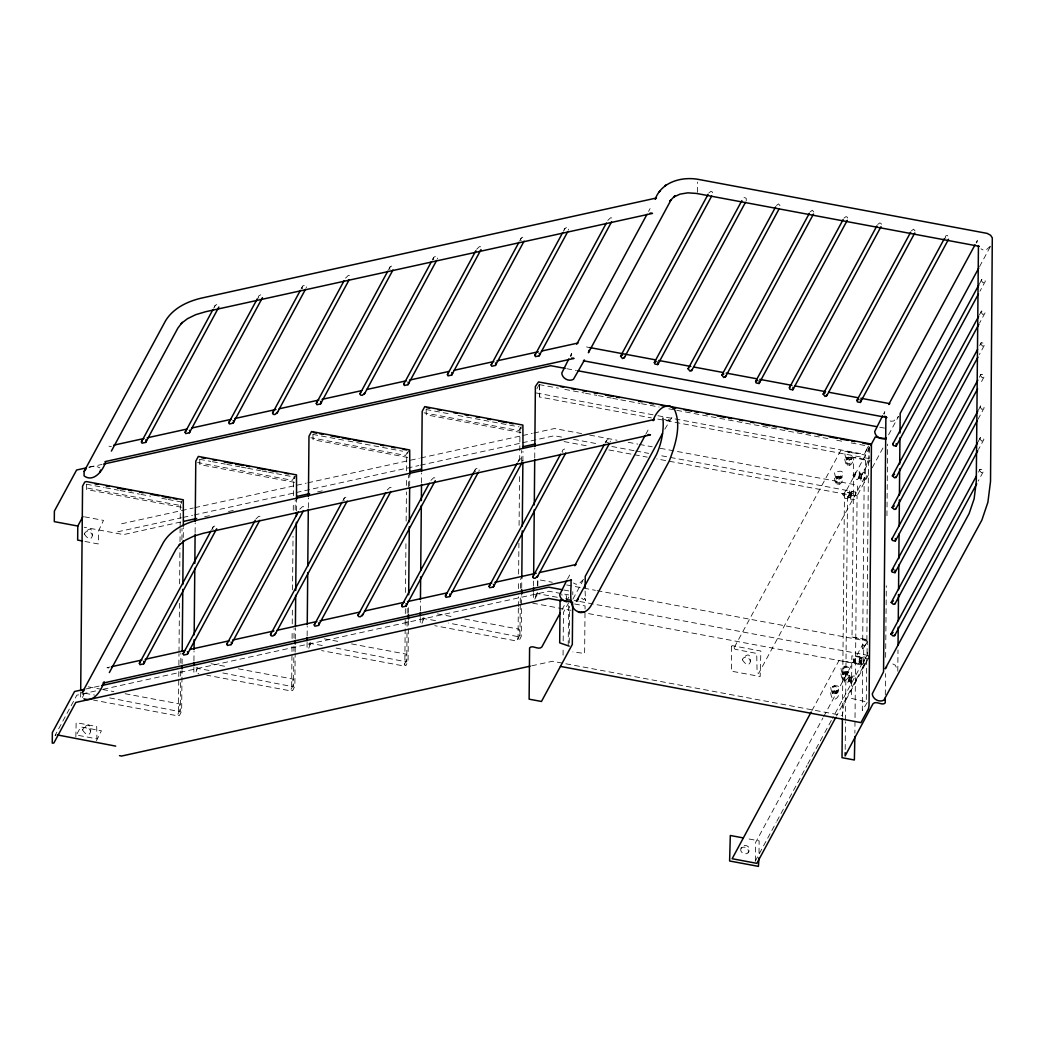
<?xml version="1.0" encoding="UTF-8"?>
<svg xmlns="http://www.w3.org/2000/svg" width="1045" height="1045" viewBox="0 0 1045 1045"><rect width="100%" height="100%" fill="white"/><g stroke="black" fill="none" stroke-linecap="round" stroke-linejoin="round"><path stroke-width="0.75" stroke-dasharray="5 3.75" d="M75.841 736.908L76.141 722.657L96.715 726.51L96.924 738.867L76.337 735.014L80.831 726.928L101.417 730.782L96.427 740.748M80.674 692.169L80.635 697.028L81.667 697.224L83.587 693.658M82.49 729.893C93.371 746.156 93.593 713.448 82.49 729.893C83.809 725.256 90.392 727.66 90.562 731.644M84.292 533.969C95.173 550.232 95.395 517.523 84.292 533.969C85.612 529.332 92.195 531.735 92.365 535.719M86.539 484.671L86.657 489.53L181.347 507.243L181.569 501.43M178.826 671.504L178.421 715.316L179.453 715.511L181.66 711.083L182.026 670.511M178.878 665.012L178.982 653.661M178.995 652.041L179.466 601.737M179.622 583.894L179.949 548.194M180.014 541.702L180.132 528.718M180.145 527.098L180.354 504.382L182.287 500.816M180.615 682.542L180.341 711.749L107.413 697.459M180.667 676.05L180.733 669.558M180.798 663.079L180.876 653.334M181.921 539.756L182.026 528.404M182.091 664.019L182.157 657.54M183.254 537.47L183.345 527.725M193.887 667.259L193.834 672.131L194.866 672.314L197.322 668.395L210.986 670.746M193.939 660.767L194.03 651.035M195.115 532.584L195.206 522.853M199.752 459.774L199.856 464.62L294.559 482.333L294.768 476.533M292.025 646.607L291.62 690.405L292.652 690.601L294.86 686.173L295.16 653.726M292.091 638.495L292.169 630.37M292.234 623.891L292.365 609.287M292.548 589.811L293.031 536.268M293.279 510.3L293.345 502.188M293.41 495.696L293.554 479.472L295.487 475.906M293.815 657.645L293.54 686.839L222.219 672.849M293.88 651.153L293.932 644.66M293.998 638.168L294.089 628.437M295.173 509.986L295.265 500.255M295.173 652.106L295.239 645.614M295.291 639.122L295.395 627.758M296.466 510.94L296.571 499.575M307.086 642.348L307.034 647.221L308.066 647.417L310.522 643.485L322.578 645.549M307.139 635.869L307.23 626.125M308.327 507.674L308.406 497.942M312.951 434.864L313.056 439.723L407.759 457.423M405.238 620.077L404.82 665.508L405.852 665.704L408.059 661.276L408.438 620.704M405.303 613.585L405.342 608.712M405.486 592.489L405.969 540.565M406.152 521.102L406.414 491.895M406.479 485.402L406.557 477.291M406.609 470.799L406.766 454.575L408.686 451.009M407.014 632.734L406.753 661.942L335.419 647.952M407.08 626.242L407.132 619.75M407.197 613.258L407.236 608.399M408.36 486.696L408.464 475.344M408.504 612.592L408.556 607.72M409.679 486.029L409.784 474.678M420.286 617.451L420.234 622.311L421.266 622.506L423.721 618.575L435.778 620.639M420.338 610.959L420.43 601.228M421.527 482.777L421.618 473.045M426.151 409.953L426.269 414.813L520.959 432.525L521.168 426.713M518.32 608.151L518.02 640.598L519.052 640.794L521.259 636.366L521.638 595.807M518.333 606.531L518.424 596.786M518.503 588.675L518.568 580.563M518.634 574.071L518.921 543.243M519.078 525.4L519.561 473.476M519.678 460.492L519.757 452.38M519.77 450.761L519.966 429.665L521.886 426.099M520.253 604.585L519.953 637.032L448.618 623.042M520.266 602.965L520.332 594.853M520.397 588.361L520.488 578.616M521.559 461.799L521.664 450.434M521.716 587.682L521.795 577.95M522.879 461.132L522.97 451.388M533.486 592.541L533.446 597.413L534.465 597.609L536.398 594.043L537.744 593.638L557.821 597.387M533.551 586.049L533.603 579.557M534.726 457.867L534.818 448.135M537.509 585.945L537.718 579.988M539.351 385.056L539.403 396.943L651.388 417.882M537.822 585.827L537.875 579.57L552.283 582.261M539.677 384.26L539.403 396.943M563.059 655.137L563.137 647.221M563.19 640.885L563.451 612.37L568.598 602.86M566.547 600.183L566.586 595.807L561.113 594.775M568.206 645.601L568.584 604.193M569.238 642.975L569.577 606.283M572.778 594.696L572.804 591.679M585.096 591.026L585.527 600.483L584.704 598.262L585.931 601.136L581.569 598.171M697.368 192.254L697.459 182.039M742.316 659.761C753.197 676.037 753.406 643.328 742.316 659.761C743.635 655.137 750.219 657.54 750.388 661.524M741.062 848.2C738.802 853.373 747.854 856.273 749.121 850.983C751.381 845.81 742.329 842.91 741.062 848.2C744.066 845.261 749.918 848.631 748.155 852.772M755.339 860.858L755.639 842.427L822.911 718.019M759.023 853.177L759.127 840.872L746.326 838.482M842.401 716.988L844.451 494.011L869.897 446.933M845.196 749.422L845.444 721.755M845.47 720.123L847.56 492.26L857.083 495.578L854.888 733.211M867.036 642.531C856.299 657.488 868.369 643.629 866.122 640.023L852.015 637.058L853.687 457.266L870.145 460.349C859.748 477.552 866.2 467.389 867.768 460.558L853.66 457.592M862.621 648.867L864.28 469.388M866.854 640.494L868.499 461.015M868.931 446.685L868.983 458.572L869.244 447.456M867.35 652.145L867.324 655.267L862.19 664.777L866.971 654.627L867.298 641.617M885.298 694.794L885.494 673.633M885.637 657.357L886.304 585.749M886.944 515.76L887.61 444.138M897.799 671.177L897.995 649.977M852.015 637.058L866.997 639.54M850.97 496.532C849.546 499.745 847.09 496.231 849.141 493.41M850.891 496.675L852.132 492.992L849.023 492.979M858.964 477.042L859.382 473.738M859.369 475.253L859.421 474.391M851.087 681.196L851.218 680.282M859.63 658.912L859.16 661.563M861.838 659.526C863.274 663.092 857.618 664.646 859.134 661.407M197.845 667.193L195.572 673.111L198.785 673.711M308.771 648.2L311.044 642.283M421.971 623.29L424.244 617.373M537.443 592.476L534.335 599.098M848.919 495.199L849.076 494.272M850.957 495.826L851.113 494.886M848.88 680.582C847.495 677.029 853.047 675.449 851.584 678.688M851.152 680.334L851.832 677.878M859.343 660.649C857.841 657.292 863.81 657.031 861.864 659.669M861.433 661.315L861.589 660.388M842.936 667.494L844.896 666.148L847.234 667.298L847.221 668.761L844.882 667.611L842.923 668.957M842.871 674.521L844.02 673.32M82.424 697.498L84.305 693.567M861.642 475.005L861.224 478.31M861.446 475.919L862.425 473.973L859.303 473.96M849.062 679.668L848.605 681.235M884.096 414.147L884.801 411.717L883.325 414.434M976.657 242.976L977.349 240.533L975.808 243.394M570.818 356.332L571.693 353.576L570.256 356.24M848.658 495.918L847.952 496.832L851.009 497.106M851.375 494.167L852.08 493.253L848.893 492.665M858.938 476.899L858.18 478.074L861.367 478.662L861.25 477.513M570.557 356.24L571.693 353.576M213.702 308.21L215.244 305.362L217.112 304.356L218.888 304.565L219.502 305.858M301.13 288.982L302.671 286.121L304.552 285.128L306.316 285.324L306.289 287.819M211.665 529.697L213.206 526.85L215.074 525.844L216.851 526.04L217.478 527.333M388.57 269.741L390.112 266.893L391.979 265.887L393.743 266.096L394.37 267.376M196.016 668.082L196.408 667.376M432.277 260.127L433.819 257.279L435.7 256.273L437.463 256.469L437.437 258.964M342.812 500.842L344.354 497.995L346.222 496.989L347.998 497.185L348.612 498.478M519.718 240.886L521.259 238.038L523.127 237.032L524.89 237.241L525.517 238.534M309.229 643.184L310.848 642.701M563.425 231.272L564.966 228.424L566.834 227.418L568.611 227.614L568.584 230.109M473.96 471.987L475.501 469.14L477.369 468.134L479.132 468.343L479.119 470.825M536.947 388.635L539.037 384.769M422.428 618.274L424.048 617.791M648.566 211.403L650.108 208.556M517.68 462.373L519.221 459.526L521.089 458.52L522.853 458.716L522.827 461.211M605.107 443.132L606.649 440.285L608.517 439.279L610.28 439.488L610.267 441.97M534.805 599.072L537.744 593.638M567.5 579.061L569.656 575.063M645.758 434.315L648.07 430.031M561.896 609.901L566.521 601.345M567.291 599.908L568.833 597.061M572.869 599.216L582.836 580.798M664.803 429.195L672.039 417.216L667.859 420.325L669.597 420.299L665.182 420.377L666.867 420.338L664.372 419.319M867.794 447.051L864.28 454.301L868.617 446.398M888.577 434.824L898.543 416.406L893.658 421.004L890.876 421.266L888.433 420.038M979.544 266.606L990.32 246.659M868.369 474.926L856.795 496.323L656.848 458.925M872.222 467.794L883.025 447.822M979.465 283.757L981.791 279.446L984.703 279.995L985.331 281.275L979.949 291.255M979.387 315.002L981.503 311.096L984.416 311.632L985.043 312.925L979.648 322.892M979.661 345.595L981.216 342.734L984.116 343.269L984.756 344.563L979.361 354.529M979.361 377.245L980.915 374.371L983.828 374.92L984.455 376.2L979.844 384.743M811.939 710.587L839.004 660.544L861.89 663.941L832.512 718.281M978.303 410.319L980.628 406.009L983.541 406.557L984.168 407.837L978.015 419.228M823.682 716.596L862.334 645.092L863.745 644.922L863.562 666.018L836.496 716.06M978.015 441.957L980.341 437.646L983.254 438.195L983.881 439.488L978.486 449.454M755.195 861.276L776.069 822.663M776.84 821.226L807.001 765.462M807.772 764.039L824.009 734.008M824.779 732.584L831.742 719.705M869.166 657.018L844.033 703.494L842.414 715.485L552.426 661.263L531.761 665.809M978.499 472.157L980.04 469.296L982.953 469.832L983.593 471.125L978.198 481.092M867.206 702.514L862.321 710.495L862.478 667.624L866.671 659.578L866.292 701.835L851.44 698.4L851.858 655.829L868.33 658.899M214.369 306.982L215.244 305.362M302.671 286.121L301.796 287.754L302.658 288.616M345.503 278.127L348.259 275.501L350.023 275.71L350.01 278.192M213.206 526.85L212.331 528.47L213.18 529.332M390.112 266.893L389.223 268.513L390.085 269.375M256.038 518.856L258.794 516.23L260.558 516.426L260.532 518.908M433.819 257.279L432.943 258.899L433.793 259.761M299.758 509.228L302.514 506.603L304.278 506.812L304.905 508.105M476.651 249.285L479.407 246.646L481.17 246.855L481.797 248.148M344.354 497.995L343.478 499.614L344.327 500.477M521.259 238.038L520.371 239.658L521.233 240.52M387.186 490L389.942 487.375L391.705 487.571L391.679 490.066M564.091 230.044L564.966 228.424M430.906 480.373L433.662 477.748L435.425 477.957L436.052 479.25M607.798 220.43L610.554 217.804L612.318 218L612.945 219.293M475.501 469.14L474.626 470.759L475.475 471.622M518.333 461.145L519.221 459.526M708.876 192.907L711.07 191.287L712.494 192.149L712.468 194.631M606.649 440.285L605.76 441.904L608.49 442.793M776.396 205.525L778.59 203.919L780.51 206.296M810.149 211.835L812.357 210.228L814.277 212.605M843.916 218.157L846.11 216.55L847.534 217.399L847.508 219.881M877.669 224.466L879.877 222.859L881.288 223.708L881.262 226.203M911.436 230.775L913.644 229.168L915.551 231.546M981.791 279.446L981.216 280.504L983.136 282.895L985.331 281.275M981.503 311.096L980.928 312.155L982.836 314.532L985.043 312.925M981.216 342.734L980.628 343.792L982.548 346.169L984.756 344.563M980.915 374.371L980.341 375.429L982.261 377.807L984.455 376.2M980.628 406.009L980.053 407.067L981.96 409.457L984.168 407.837M980.341 437.646L979.766 438.717L981.673 441.094L983.881 439.488M980.04 469.296L979.465 470.354L981.386 472.732L983.593 471.125M746.221 200.953L746.248 198.459L744.837 197.609L743.335 197.923L742.629 199.216L743.308 200.405M583.606 579.374L578.721 583.985L575.939 584.233L573.483 583.005M990.36 246.202L986.219 249.833L983.436 250.095L980.981 248.854M858.69 477.487L861.433 478.401M861.916 474.561L859.173 473.646M858.885 662.007L861.629 662.922L861.446 662.034M862.112 659.082L859.499 658.468M848.605 681.026L848.096 681.601L851.205 681.627M407.485 452.106L405.565 455.437L310.874 437.724M520.684 427.196L518.764 430.527L424.074 412.827M847.234 459.029L846.737 459.944L846.763 457.214L848.266 458.298M55.999 734.948L55.032 735.536L76.834 695.199L96.767 690.68M837.607 477.748L836.457 478.963L836.483 476.233L837.254 477.082M845.261 673.111L847.195 671.608L847.168 674.325L846.398 673.476M846.176 672.954L847.456 671.595L847.43 674.312L845.666 673.241M88.773 467.219L95.304 465.783L99.902 467.925M846.424 490.366C843.785 491.503 842.244 499.745 847.338 498.543C850.212 497.903 849.298 493.083 849.507 490.941M852.694 491.542L851.688 491.816L849.441 497.381L849.703 493.723L850.486 492.691L850.525 499.144L854.627 499.445L855.79 492.117M857.814 664.045L858.912 663.601L860.975 658.193L860.701 661.851L859.917 662.87L859.983 656.443L855.894 656.142L854.732 663.471M89.321 467.219L102.057 464.411M121.625 523.767L193.247 508.014M194.84 507.661L295.095 485.598M296.689 485.246L306.237 483.143M307.831 482.803L419.241 458.285M420.835 457.932L521.089 435.883M522.683 435.53L532.232 433.427M533.825 433.074L554.516 428.528L581.751 433.623M117.68 531.814L181.425 517.784M183.019 517.432L192.58 515.329M194.174 514.976L294.572 492.887M296.166 492.548L418.875 465.547M420.469 465.195L520.867 443.106M522.474 442.753L554.346 435.739L563.934 437.541M180.772 522.004L123.532 534.596L84.188 527.242M204.624 516.752L209.392 515.694M228.476 511.501L233.257 510.456M317.536 491.908L322.304 490.863M110.143 666.997L106.956 667.703L109.385 668.095M85.703 689.047L100.02 685.899M103.128 689.282L548.847 591.222L568.611 594.918M847.756 458.585L848.671 458.441M849.102 458.363L851.061 457.018L851.035 459.735L848.697 458.598L846.476 459.944L846.502 457.227L851.309 459.722L851.335 457.005L849.128 458.52M838.821 477.382L840.781 476.037L840.755 478.754L839.984 477.905M838.39 477.46L836.183 478.976L836.209 476.246L841.016 478.741L841.042 476.024L838.848 477.539M844.804 673.032L842.61 674.534L842.623 671.817L845.235 672.954M834.524 692.051L832.316 693.553L832.342 690.836L837.149 693.331L837.176 690.614L834.981 692.13M834.955 691.973L836.914 690.627L836.64 692.874C834.367 690.327 831.062 695.905 832.617 690.823L834.119 691.908M852.067 677.787L849.089 677.173L849.258 678.074M848.357 681.34L851.348 681.941M837.907 477.474L839.253 477.669M844.321 673.045L845.745 673.084M108.993 446.215L111.423 446.607M586.545 346.953L589.746 347.554M566.795 368.702L576.435 370.492M879.72 427.209L884.54 428.11M539.194 384.586L558.396 388.178M564.796 389.38L583.998 392.959M585.592 393.26L596.799 395.363M598.393 395.663L611.194 398.054M612.788 398.354L619.189 399.543M620.795 399.843L639.997 403.435M641.591 403.736L659.186 407.027M668.787 408.817L675.188 410.019M676.794 410.319L828.776 438.743M836.784 440.232L844.778 441.735M851.179 442.923L868.774 446.215M536.307 392.972L656.286 415.414M657.893 415.714L864.28 454.301M657.788 419.084L868.983 458.572M589.759 435.112L616.994 440.206M628.202 442.309L637.816 444.099M639.422 444.399L652.237 446.803M660.244 448.292L857.279 485.141L857.958 492.522L658.206 455.163M425.994 409.496L451.675 414.29M458.102 415.492L519.091 426.896M573.522 439.331L599.085 444.112M611.874 446.502L634.237 450.682M635.843 450.983L648.618 453.373M564.065 441.578L589.654 446.359M608.856 449.951L632.852 454.444M634.446 454.745L647.247 457.135M312.795 434.393L346.496 440.703M348.103 441.003L402.678 451.205M199.595 459.304L210.829 461.407M212.435 461.707L225.276 464.111M226.883 464.411L239.723 466.801M241.317 467.102L246.137 468.003M247.743 468.304L260.584 470.707M262.19 471.008L266.998 471.909M268.604 472.209L275.031 473.411M276.638 473.712L294.285 477.016L292.365 480.347L197.557 462.53M86.395 484.214L104.043 487.506M105.649 487.806L118.49 490.209M120.097 490.51L139.351 494.115M140.957 494.416L150.584 496.218M161.831 498.321L166.638 499.21M168.245 499.51L181.085 501.913L179.165 505.244L84.462 487.545M566.677 584.965L595.48 590.347M597.074 590.647L867.454 641.199M563.778 589.994L569.799 591.117M565.541 598.837L578.225 601.202M579.818 601.502L867.585 655.319M574.58 603.971L585.069 605.93L584.625 653.465L572.869 651.923M84.514 516.831L103.507 520.384L98.726 530.533L98.243 543.949L83.992 541.284M532.61 603.148L571.001 610.332M588.609 613.611L864.097 665.221C866.723 664.084 868.264 655.829 863.183 657.031C860.296 657.671 861.211 662.504 861.002 664.646M437.45 613.911L453.504 616.916M464.738 619.019L519.313 629.221L519.247 636.248L516.674 641.003L434.811 625.694M324.25 638.822L340.304 641.813M351.538 643.916L406.1 654.118L406.035 661.158L403.474 665.913L321.612 650.604M211.051 663.719L227.105 666.723M238.338 668.826L292.9 679.028L292.835 686.056L290.262 690.81L206.805 675.201M88.211 686.826L101.051 689.23M102.658 689.53L113.892 691.633M125.139 693.723L179.701 703.938L179.636 710.966L177.062 715.72L93.606 700.111M84.945 693.253L94.573 695.056M892.835 663.967L895.291 665.195L897.55 670.028M843.668 672.653L842.897 671.804M562.915 452.394L562.053 451.531L562.928 449.899L564.809 448.906L566.573 449.102L567.2 450.395M258.938 298.23L258.076 297.368L258.964 295.748L260.832 294.742L262.595 294.938L263.222 296.231M945.882 238.286L945.189 237.097L945.895 235.791L947.397 235.478L949.317 237.868M849.102 492.757L849.062 493.553M851.166 681.053L851.139 681.849M731.578 646.541L731.343 671.151L760.172 676.533L760.878 651.035L732.062 645.64L731.578 646.541M734.099 647.782L735.118 649.298L756.724 653.452L757.076 672.327L758.605 673.502L865.299 476.167L865.495 455.084L840.794 450.46L734.099 647.782M830.657 692.77C832.852 710.639 848.109 684.736 830.657 692.77M830.71 687.414C832.891 705.284 848.161 679.368 830.71 687.414M834.524 478.192C836.718 496.048 851.975 470.145 834.524 478.192M834.576 472.823C836.771 490.693 852.028 464.777 834.576 472.823M832.656 686.513C831.637 689.334 835.125 684.828 836.692 687.31L836.705 685.847L835.438 685.233L832.656 686.513M836.431 481.81L837.189 484.109L840.624 483.548L840.729 481.601L838.769 482.947L836.431 481.81M840.938 673.751C843.132 691.62 858.389 665.717 840.938 673.751M840.99 668.395C843.184 686.265 858.441 660.349 840.99 668.395M844.804 459.16C846.999 477.029 862.269 451.126 844.804 459.16M844.856 453.804C847.051 471.674 862.308 445.758 844.856 453.804M846.711 462.791L847.469 465.09L850.904 464.529L851.009 462.582L849.062 463.928L846.711 462.791M849.742 675.592C849.624 684.462 849.023 682.032 852.89 676.05C857.984 674.848 856.443 683.103 853.817 684.24C845.914 686.108 855.777 667.389 847.534 683.064C842.44 684.266 843.994 676.024 846.62 674.887L849.742 675.592M859.826 472.053C859.708 480.935 859.108 478.505 862.987 472.523C868.068 471.321 866.527 479.564 863.901 480.7L860.806 480.125C860.766 471.36 861.38 473.189 857.618 479.524L854.536 478.95L854.901 473.698L855.698 471.622L859.826 472.053M842.793 494.233C845.105 500.686 845.653 486.056 842.793 494.233M853.073 475.214C855.398 481.667 855.933 467.037 853.073 475.214M842.988 678.741C845.3 685.206 845.849 670.577 842.988 678.741M853.269 659.722C855.594 666.188 856.129 651.558 853.269 659.722M836.3 477.108L836.47 478.179L838.835 478.937L841.029 477.434L838.404 476.141L836.3 477.108M846.581 458.089L846.75 459.16L849.115 459.918L851.322 458.402L848.684 457.122L846.581 458.089M832.434 691.607L832.604 692.678L834.968 693.449L837.163 691.934L834.537 690.64L832.434 691.607M842.714 672.588L842.884 673.659L845.248 674.417L847.443 672.915L844.817 671.621L842.714 672.588"/><path stroke-width="1.5" d="M80.7 690.536L82.568 486.095L84.763 482.058L86.382 481.575L183.293 499.797L183.358 526.105M182.052 668.891L182.078 665.652M182.209 651.048L182.784 589.38M182.823 584.521L183.228 540.709M193.9 665.639L193.926 662.386M194.043 649.415L194.135 639.671M194.174 634.811L194.788 568.284M194.84 563.412L195.102 534.204M195.219 521.233L195.781 461.185L198.341 456.43L296.493 474.9L296.571 499.575M295.252 643.994L295.278 640.742M295.408 626.138L295.696 595.31M295.735 590.438L296.362 522.291M296.427 515.799L296.453 512.559M307.099 640.729L307.125 637.489M307.243 624.505L307.726 572.582M307.779 566.09L308.301 509.307M308.432 496.323L308.98 436.287L311.554 431.533L409.692 449.99L409.784 474.678M408.451 619.084L408.49 614.212M408.673 594.749L409.3 526.602M409.34 521.729L409.653 487.649M420.299 615.832L420.325 612.579M420.443 599.595L420.652 576.879M420.717 570.4L421.318 505.493M421.357 500.62L421.514 484.397M421.631 471.413L422.18 411.377L424.753 406.623L522.892 425.08L522.996 448.148M521.651 594.174L521.69 589.315M521.795 577.95L522.239 530.899M522.278 526.027L522.866 462.752M533.499 590.921L533.525 587.682M533.655 574.698L534.243 509.79M534.295 504.918L534.713 459.486M534.831 446.515L535.38 386.48L538.515 381.934L871.439 444.086L869.035 705.989L868.369 708.941L860.975 722.618L560.433 666.41M560.081 600.575L559.689 642.845L569.212 646.163M570.949 580.001C571.968 589.158 566.429 611.416 581.151 612.226M572.699 603.853L572.32 644.412L541.467 701.469L529.123 699.17L529.593 647.835C532.401 644.517 538.645 650.552 541.832 646.986L560.342 612.749M585.135 587.773L585.239 576.357L662.491 433.492M758.97 857.788L758.422 866.37L729.606 860.989L730.311 835.491L743.113 837.881M842.374 718.62L842.022 757.677L854.366 759.989L854.862 736.464M845.17 752.674L845.131 755.927L872.98 703.781C876.167 700.215 882.411 706.25 885.219 702.932L885.272 698.047M869.166 657.018L869.179 655.607M898.047 645.078L898.204 627.131M898.269 620.599L898.504 594.5M898.556 589.602L898.778 565.123M898.844 558.605L899.066 534.126M899.144 525.975L899.379 499.863M899.418 494.964L899.667 468.865M899.706 463.967L899.954 437.855M899.993 432.97L900.176 413.389L978.773 268.029M978.433 246.032L976.278 481.588L974.123 498.87L969.12 513.565L885.18 668.826L886.63 666.893M884.762 416.184L886.682 417.491L885.886 417.203L883.547 671.844L872.275 693.815C872.601 699.144 879.263 702.749 883.9 700.124L981.869 520.096L987.891 502.266L990.529 481.366L992.293 237.829L990.569 235.243L987.172 233.388L698.491 179.413C681.771 176.344 661.537 181.895 655.163 199.216L656.43 198.001L201.437 298.112C187.447 301.404 173.196 308.144 165.502 320.867L84.109 471.399L84.07 475.867C93.541 483.117 103.468 470.119 105.61 461.746M99.863 472.392L100.529 470.015M589.132 350.297L588.426 352.74L671.099 199.83L669.649 201.358L674.992 195.715L673.764 197.022L680.047 194.122L687.806 192.842L696.349 193.416L979.243 246.32M111.384 451.074L177.872 328.104L182.274 322.343M82.921 516.53L77.787 526.04L77.657 540.095L82.411 540.983M145.699 439.906L146.561 440.768L145.673 442.388L142.042 443.198L141.415 441.904L212.932 309.633M145.673 442.388L218.862 307.047M189.419 430.292L190.281 431.154L189.393 432.774L185.762 433.57L185.135 432.277L257.305 298.805M189.393 432.774L262.452 297.668M233.126 420.665L233.989 421.54L233.113 423.16L229.469 423.956L228.842 422.663L300.359 290.405M233.113 423.16L305.519 289.243M109.346 672.562L175.834 549.592L180.236 543.831M277.709 411.913L274.953 414.538L273.189 414.342L272.562 413.049L344.079 280.778M143.661 661.394L144.523 662.256L143.648 663.875L140.004 664.672L139.377 663.379L210.894 531.121M276.82 413.533L349.239 279.616M143.648 663.875L216.694 528.77M320.567 401.437L321.416 402.299L320.541 403.919L316.909 404.715L316.282 403.435L387.799 271.164M187.382 651.766L188.244 652.629L187.355 654.261L183.724 655.058L183.097 653.765L255.267 520.279M320.541 403.919L392.946 270.002M187.355 654.261L259.774 520.332M365.136 392.685L362.38 395.31L360.616 395.101L359.989 393.808L431.389 261.772M231.102 642.153L231.951 643.015L231.076 644.634L227.431 645.444L226.804 644.151L298.321 511.88M364.261 394.305L436.666 260.388M231.076 644.634L303.481 510.718M407.994 382.196L408.856 383.058L407.968 384.691L404.337 385.487L403.71 384.194L475.88 250.709M275.671 633.401L272.915 636.026L271.151 635.817L270.524 634.537L342.042 502.266M407.968 384.691L481.027 249.585M274.783 635.02L347.201 501.104M451.714 372.582L452.563 373.444L451.688 375.064L448.044 375.873L447.43 374.58L518.947 242.309M318.529 622.911L319.391 623.787L318.503 625.406L314.872 626.203L314.245 624.91L385.762 492.652M451.688 375.064L524.094 241.147M318.503 625.406L390.908 491.49M495.421 362.968L496.284 363.83L495.408 365.45L491.764 366.246L491.137 364.953L562.654 232.695M363.098 614.16L360.342 616.785L358.579 616.589L357.952 615.296L429.351 483.247M495.408 365.45L567.814 231.533M362.223 615.792L435.269 480.687M539.142 353.341L540.004 354.216L539.115 355.836L535.484 356.632L534.857 355.339L606.374 223.081M405.956 603.683L406.818 604.546L405.93 606.165L402.299 606.962L401.672 605.682L473.842 472.196M539.115 355.836L611.534 221.919M405.93 606.165L478.349 472.249M568.807 358.905L561.779 373.039C562.106 378.368 568.767 381.974 573.418 379.348L584.482 360.029L583.45 360.786L886.682 417.491M576.749 344.236L647.025 214.264M449.677 594.069L450.539 594.932L449.65 596.551L446.019 597.348L445.392 596.055L516.909 463.797M449.65 596.551L522.056 462.635M493.384 584.442L494.246 585.304L493.371 586.937L489.726 587.734L489.099 586.441L560.616 454.183M493.371 586.937L565.776 453.007M624.701 356.959L622.493 358.566L620.586 356.188L708.092 194.331M623.996 358.252L711.684 196.068M537.966 575.691L535.21 578.316L533.446 578.12L532.819 576.827L604.337 444.556M537.078 577.31L609.496 443.393M657.775 362.079L658.468 363.268L657.762 364.561L654.849 364.026L654.34 362.497L741.859 200.64M657.762 364.561L745.451 202.377M566.769 580.393L559.741 594.527A7.158 5.578 28.4 0 0 566.534 601.633L571.38 600.836M644.987 435.752L574.711 565.724L575.991 564.509L539.416 572.555M692.221 369.577L690.027 371.184L688.106 368.807L775.612 206.962M691.516 370.884L779.204 208.7M725.988 375.9L723.78 377.506L721.873 375.129L809.379 213.271M725.282 377.193L813.493 214.042M759.062 381.02L759.741 382.209L759.036 383.502L756.123 382.953L755.626 381.438L843.145 219.581M759.036 383.502L847.26 220.351M792.828 387.329L793.508 388.518L792.802 389.811L789.889 389.276L789.393 387.747L876.899 225.903M792.802 389.811L881.013 226.674M827.261 394.827L825.067 396.447L823.146 394.056L910.665 232.212M826.556 396.133L914.78 232.983M860.348 399.961L861.028 401.149L860.322 402.443L857.409 401.894L856.913 400.379L944.419 238.521M860.322 402.443L948.533 239.292M882.594 415.805L874.691 431.559C875.018 436.888 881.667 440.494 886.317 437.868M975.037 244.817L888.746 404.428L889.778 403.657L860.897 398.263M870.668 445.51L875.292 436.954L886.108 438.965M896.231 443.616L896.218 446.097L893.305 445.549L892.678 444.269L978.904 284.789M896.218 446.097L978.473 293.958M896.505 476.677L894.546 477.813L892.378 475.906L978.616 316.426M895.918 477.735L978.956 324.172M896.205 508.314L894.259 509.451L892.09 507.543L977.558 349.487M895.63 509.372L977.885 357.246M895.369 538.528L895.343 541.023L892.43 540.474L891.803 539.181L977.82 380.106M895.343 541.023L977.597 388.884M811.168 712.024L732.153 858.729L756.854 863.34L835.726 717.497M895.069 570.178L895.056 572.66L892.143 572.111L891.516 570.831L977.741 411.338M895.056 572.66L977.31 420.521M895.33 603.239L893.384 604.376L891.215 602.469L977.454 442.989M894.755 604.297L977.793 450.735M895.043 634.877L893.096 636.013L890.928 634.106L976.396 476.05M894.468 635.935L976.722 483.809M141.415 441.904L142.068 440.703M185.135 432.277L185.775 431.089M228.842 422.663L229.495 421.475M272.562 413.049L273.215 411.848M139.377 663.379L140.03 662.19M316.282 403.435L316.922 402.234M183.097 653.765L183.737 652.576M359.989 393.808L360.643 392.62M226.804 644.151L227.457 642.949M403.71 384.194L404.363 383.006M270.524 634.537L271.177 633.335M447.43 374.58L448.07 373.378M314.245 624.91L314.885 623.721M491.137 364.953L491.79 363.764M357.952 615.296L358.605 614.094M534.857 355.339L535.51 354.15M401.672 605.682L402.325 604.48M445.392 596.055L446.032 594.866M489.099 586.441L489.752 585.252M532.819 576.827L533.472 575.625M892.678 444.269L893.331 443.067M892.378 475.906L894.585 474.299M892.09 507.543L894.298 505.937M891.803 539.181L892.456 537.992M891.516 570.831L893.71 569.225M891.215 602.469L893.423 600.862M890.928 634.106L893.135 632.499M620.586 356.188L622.533 355.052M654.34 362.497L656.286 361.361M688.106 368.807L688.629 367.853M721.873 375.129L723.819 373.992M755.626 381.438L757.573 380.302M789.393 387.747L789.915 386.781M823.146 394.056L825.093 392.92M856.913 400.379L858.859 399.242M84.109 471.399L85.977 469.087M83.953 690.575L82.072 692.874L163.464 542.355C171.158 529.632 185.409 522.892 199.399 519.587L654.405 419.489L653.125 420.691C655.476 412.252 665.887 400.052 674.391 409.209C681.797 425.694 675.279 445.157 669.218 461.106L591.418 605.003C588.727 609.836 584.39 613.807 578.408 612.279M578.159 599.294L576.396 601.293L656.469 454.575C661.55 443.211 664.124 430.462 662.909 418.026M664.672 186.18L665.913 184.887M658.899 192.28L660.362 190.752M180.903 323.78L187.395 318.738L195.676 314.689L205.578 311.737L652.498 213.402L650.068 213.023M178.865 545.255L185.357 540.226L193.638 536.176L203.54 533.211L650.46 434.89L648.031 434.498M113.761 445.17L143.975 438.521M147.149 437.829L186.898 429.077M191.666 428.032L231.415 419.28M234.602 418.588L275.932 409.496M279.12 408.791L318.869 400.052M322.043 399.347L361.792 390.608M366.56 389.55L406.309 380.811M409.483 380.106L449.232 371.367M454.013 370.309L493.749 361.57M496.937 360.865L538.279 351.773M541.454 351.081L578.016 343.034M105.049 461.616L574.084 358.435L571.654 358.043M86.147 467.912L76.599 470.015L54.379 511.096L54.288 521.638L77.892 526.053M103.651 464.058L550.754 365.698L565.201 368.402M183.959 521.298L196.682 518.503M296.858 496.453L309.581 493.658M409.758 471.622L420.887 469.166M522.657 446.777L535.38 443.981M111.724 666.658L141.937 660.009M145.111 659.304L184.861 650.565M189.628 649.507L229.377 640.768M232.565 640.062L273.894 630.971M277.082 630.279L316.831 621.527M320.005 620.834L359.754 612.083M364.522 611.038L404.271 602.286M407.459 601.593L447.195 592.842M451.976 591.797L491.725 583.058M494.899 582.352L536.242 573.261M571.524 580.027L103.011 683.103L104.291 681.902C101.051 690.013 94.755 702.462 83.874 698.831M84.109 689.4L74.561 691.503L52.341 732.584L52.25 743.126L53.818 743.073L75.802 702.423L548.664 598.432L561.283 600.797M101.613 685.546L548.716 587.172L562.262 589.707M530.168 666.161L121.494 756.071L119.496 755.613M664.267 406.348L666.945 406.309M667.285 406.283L670.015 406.231M581.477 612.2L584.168 612.161M589.746 347.554L655.528 359.859M658.742 360.46L690.823 366.455M694.037 367.056L722.918 372.464M726.131 373.065L756.606 378.76M759.819 379.361L791.914 385.357M795.114 385.958L825.602 391.666M828.816 392.267L857.697 397.662M578.029 370.792L876.507 426.608M560.486 386.585L563.686 387.186M571.68 388.688L574.881 389.276M582.888 390.778L586.088 391.379M594.082 392.868L597.283 393.469M605.29 394.971L613.284 396.46M616.485 397.061L619.685 397.662M638.887 401.254L642.087 401.842M650.081 403.344L653.282 403.945M661.276 405.434L664.476 406.035M672.484 407.537L675.684 408.125M683.678 409.627L691.672 411.116M694.873 411.717L698.073 412.318M706.08 413.82L709.281 414.408M717.275 415.91L725.282 417.399M728.483 418L731.67 418.601M739.677 420.103L742.877 420.691M750.872 422.193L754.072 422.794M762.079 424.283L770.074 425.785M773.274 426.386L776.474 426.974M784.468 428.476L787.669 429.077M795.676 430.566L803.67 432.068M806.871 432.669L810.071 433.257M818.065 434.759L821.265 435.36M829.273 436.849L837.267 438.351M840.467 438.939L848.462 440.441M851.662 441.042L854.862 441.643M862.87 443.132L869.27 444.334M426.491 407.602L429.691 408.203M437.724 409.705L440.938 410.306M453.778 412.71L456.978 413.311M465.012 414.813L468.212 415.414M476.246 416.903L479.446 417.504M487.479 419.006L490.693 419.607M498.713 421.109L506.734 422.611M509.947 423.212L513.16 423.813M313.291 432.512L316.491 433.113M319.705 433.714L322.918 434.315M330.938 435.817L338.972 437.306M342.172 437.907L350.206 439.409M353.406 440.01L361.439 441.512M380.693 445.118L383.907 445.719M391.927 447.221L395.141 447.822M403.161 449.324L406.374 449.912M201.685 457.71L204.898 458.311M212.919 459.813L216.132 460.414M224.166 461.916L232.186 463.418M235.399 464.019L243.42 465.521M246.633 466.122L249.833 466.723M257.867 468.225L265.887 469.714M269.101 470.315L277.121 471.817M285.154 473.32L288.355 473.921M94.912 483.822L98.112 484.423M106.146 485.925L109.346 486.526M117.38 488.028L125.4 489.517M128.613 490.118L131.827 490.719M139.847 492.221L143.06 492.822M151.081 494.324L159.101 495.826M162.315 496.427L170.348 497.929M173.548 498.53L176.762 499.131M560.355 599.921L572.712 602.233M57.279 734.909L115.708 746.117"/></g></svg>
